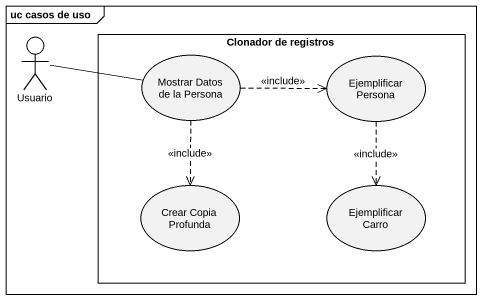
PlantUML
@startuml
mainframe uc casos de uso
actor Usuario
rectangle "Clonador de registros" as Clonador_de_registros {
  usecase "Mostrar Datos de la Persona" as Mostrar_Datos_de_la_Persona
  usecase "Ejemplificar Persona" as Ejemplificar_Persona
  usecase "Crear Copia Profunda" as Crear_Copia_Profunda
  usecase "Ejemplificar Carro" as Ejemplificar_Carro
}
Usuario -right- Mostrar_Datos_de_la_Persona
Mostrar_Datos_de_la_Persona .right.> Ejemplificar_Persona : <<include>>
Mostrar_Datos_de_la_Persona ..> Crear_Copia_Profunda : <<include>>
Ejemplificar_Persona ..> Ejemplificar_Carro : <<include>>
@enduml
